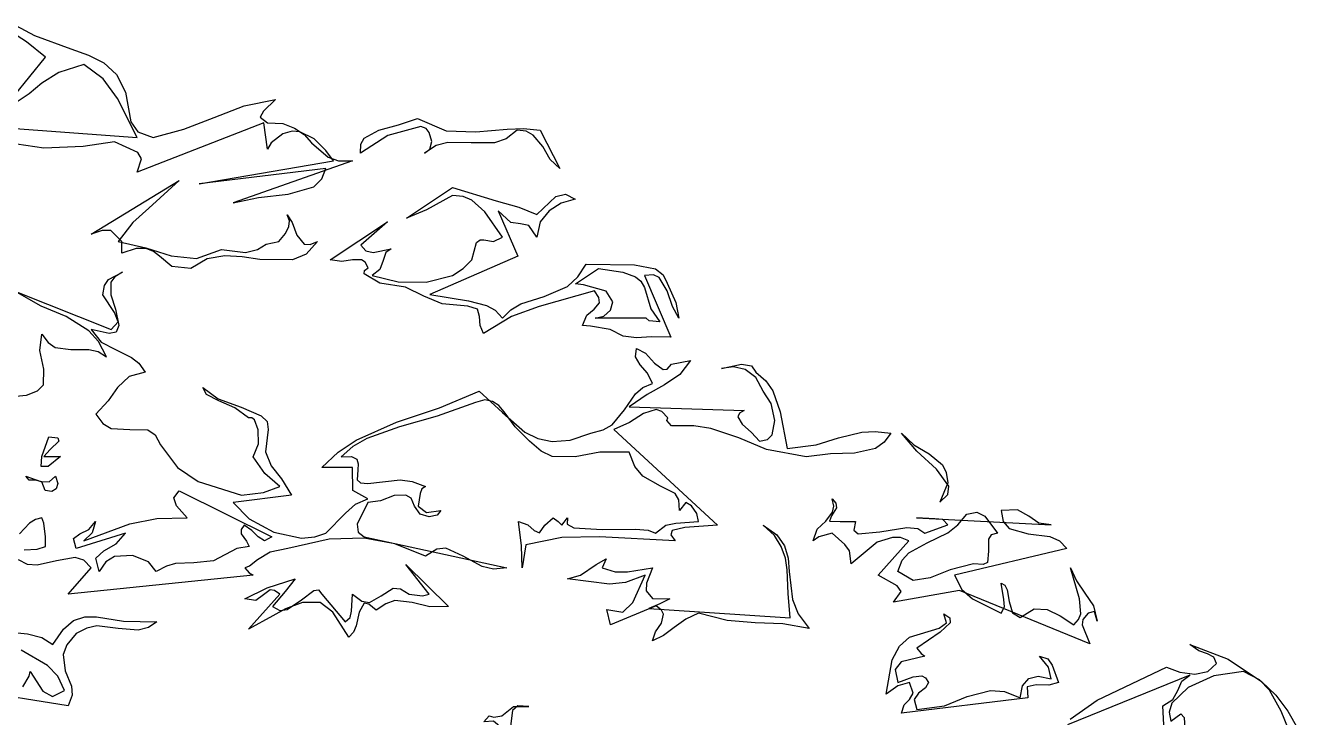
# Model space of a CAD drawing. Header units: millimetres. Extents: x 2403 to 72627, y 1744 to 50777.
# Drawn here: x 11724 to 18175, y 19707 to 23220 of the extents above; entities that cross this region are included whole.
import ezdxf

# ---------------------------------------------------------------- set-up
doc = ezdxf.new("R2010")
doc.units = ezdxf.units.MM
doc.layers.add('dwgmodels.com', color=250, linetype='Continuous')

# ---------------------------------------------------------------- blocks, each defined once
blk = doc.blocks.new('K15-2')
at = {"linetype": 'Continuous'}
for points in [[(122.1, 3999.4), (139.6, 3989.9), (174.1, 3977.4), (190.6, 3971.4), (205.1, 3963.9), (217.1, 3952.9), (225.6, 3936.4), (230.6, 3908.4), (237.1, 3898.9), (251.6, 3893.4), (280.6, 3901.4), (309.1, 3912.4), (337.6, 3923.4), (367.1, 3929.4), (355.6, 3918.4), (352.6, 3912.9), (359.6, 3907.4), (374.1, 3906.9), (385.1, 3902.4), (394.1, 3896.4), (401.1, 3888.4), (416.6, 3874.9), (426.6, 3871.4), (439.6, 3871.4), (327.1, 3831.9), (351.1, 3836.9), (379.1, 3839.9), (403.1, 3846.9), (410.6, 3854.4), (414.6, 3864.4), (295.1, 3849.9), (421.6, 3871.4), (414.6, 3881.4), (403.6, 3892.4), (390.1, 3898.9), (382.6, 3899.4), (374.1, 3896.9), (363.1, 3888.4), (359.6, 3882.4), (356.1, 3907.4), (236.6, 3860.9), (240.6, 3873.4), (237.1, 3879.4), (215.1, 3889.4), (185.6, 3884.9), (148.6, 3883.4), (114.6, 3888.4)], [(95.6, 3903.9), (236.6, 3893.4), (218.1, 3930.4), (204.6, 3948.9), (186.1, 3962.4), (162.6, 3954.9), (146.6, 3944.9), (134.6, 3934.9), (120.6, 3925.4)], [(120.6, 3932.9), (150.1, 3969.4), (132.1, 3983.9), (111.1, 3997.4)], [(501.1, 3911.4), (528.1, 3899.9), (556.1, 3898.9), (585.6, 3901.4), (601.1, 3901.9), (616.6, 3900.4), (635.1, 3864.4), (626.1, 3872.9), (619.1, 3884.9), (610.1, 3895.9), (603.6, 3899.4), (595.1, 3900.4), (584.6, 3892.4), (573.6, 3888.4), (551.6, 3888.4), (529.6, 3888.9), (518.6, 3885.9), (507.6, 3878.9), (512.6, 3882.4), (514.6, 3889.9), (512.1, 3898.4), (509.1, 3901.9), (504.1, 3903.9), (473.1, 3895.4), (447.1, 3878.9), (447.6, 3887.4), (450.6, 3892.9), (464.6, 3900.4), (483.1, 3905.4), (501.1, 3911.4)], [(276.1, 3852.9), (247.6, 3826.9), (232.6, 3813.4), (218.6, 3795.4), (244.6, 3789.4), (268.6, 3781.9), (292.6, 3779.4), (316.1, 3787.9), (338.6, 3784.9), (350.1, 3787.9), (358.1, 3792.9), (370.1, 3795.4), (376.6, 3802.9), (379.6, 3809.4), (380.1, 3814.9), (378.1, 3820.4), (382.6, 3813.4), (387.1, 3801.4), (394.1, 3792.9), (399.6, 3792.4), (406.6, 3795.4), (396.1, 3783.4), (383.1, 3777.9), (352.1, 3778.4), (335.6, 3780.9), (319.1, 3781.9), (302.6, 3778.9), (287.1, 3769.9), (269.1, 3771.9), (257.6, 3781.4), (252.1, 3785.9), (245.1, 3788.9), (235.6, 3788.9), (222.1, 3784.4), (222.1, 3795.4), (211.6, 3805.9), (203.6, 3805.9), (193.1, 3802.4), (276.1, 3852.9)], [(122.1, 3649.4), (132.1, 3650.4), (142.6, 3654.4), (148.1, 3659.9), (148.6, 3674.9), (144.6, 3692.4), (146.6, 3707.9), (152.6, 3699.9), (159.1, 3695.4), (174.1, 3693.4), (191.1, 3693.4), (199.6, 3691.4), (207.6, 3686.4), (200.1, 3700.9), (191.1, 3710.9), (169.6, 3724.4), (146.1, 3734.4), (121.1, 3748.4), (212.1, 3712.4), (218.6, 3719.4), (215.1, 3728.4), (204.1, 3744.9), (205.6, 3753.9), (209.6, 3759.4), (222.6, 3766.4), (215.6, 3761.9), (211.6, 3756.9), (211.6, 3744.9), (216.1, 3731.4), (219.1, 3715.9), (216.6, 3709.9), (210.1, 3708.4), (193.1, 3712.4), (202.6, 3700.4), (216.1, 3693.4), (231.1, 3685.9), (238.1, 3680.4), (244.1, 3671.9), (229.1, 3667.9), (218.1, 3657.4), (209.1, 3644.9), (197.6, 3632.4), (204.1, 3623.4), (212.1, 3618.9), (229.6, 3617.9), (246.6, 3617.4), (253.6, 3612.9), (258.6, 3603.4), (274.6, 3581.9), (294.1, 3568.9), (335.1, 3555.9), (355.6, 3558.4), (371.1, 3563.9), (357.1, 3576.4), (346.1, 3591.9), (351.1, 3604.4), (350.6, 3617.4), (347.1, 3626.9), (344.6, 3628.9), (341.6, 3628.9), (328.6, 3638.4), (313.6, 3644.9), (302.1, 3650.9), (298.6, 3657.4), (313.1, 3646.9), (334.6, 3638.9), (353.6, 3630.9), (359.1, 3625.4), (360.1, 3617.9), (357.6, 3596.9), (363.1, 3583.4), (372.6, 3571.4), (382.1, 3555.9), (327.1, 3548.9), (342.1, 3533.4), (365.6, 3520.9), (391.6, 3515.4), (404.1, 3516.4), (414.6, 3519.9), (433.1, 3538.9), (442.6, 3547.4), (454.1, 3552.4), (440.1, 3560.4), (439.6, 3581.9), (410.6, 3581.9), (426.1, 3596.4), (443.1, 3607.9), (481.1, 3624.9), (521.6, 3638.4), (559.1, 3653.9), (581.1, 3633.9), (602.1, 3615.4), (614.6, 3609.4), (628.1, 3606.4), (645.1, 3607.9), (664.6, 3614.4), (676.1, 3617.4), (684.6, 3622.4), (696.1, 3636.4), (706.6, 3651.4), (713.6, 3657.4), (722.6, 3661.4), (718.1, 3670.9), (711.1, 3678.9), (706.6, 3686.4), (707.6, 3694.4), (716.1, 3689.9), (724.6, 3680.4), (732.6, 3674.4), (736.6, 3674.9), (740.6, 3679.4), (758.6, 3682.9), (748.6, 3669.9), (734.1, 3659.9), (717.6, 3650.9), (700.6, 3639.4), (809.1, 3635.9), (804.6, 3633.4), (803.1, 3629.9), (807.1, 3622.9), (816.1, 3614.9), (823.6, 3606.9), (831.1, 3608.4), (835.6, 3612.9), (838.1, 3626.4), (834.6, 3642.4), (827.1, 3653.9), (820.1, 3666.9), (810.1, 3674.4), (799.1, 3676.9), (787.6, 3675.4), (806.6, 3679.4), (816.1, 3677.9), (820.1, 3671.9), (829.6, 3663.9), (836.1, 3654.4), (843.1, 3634.4), (849.6, 3599.9), (877.1, 3603.4), (898.1, 3609.9), (920.1, 3615.4), (932.6, 3615.9), (947.6, 3614.4), (941.1, 3605.9), (933.1, 3599.9), (913.1, 3595.4), (890.6, 3594.9), (867.6, 3591.9), (830.1, 3598.9), (804.1, 3609.9), (777.6, 3618.9), (761.6, 3621.4), (740.6, 3621.4), (736.1, 3626.4), (737.1, 3628.9), (731.6, 3634.9), (726.1, 3636.9), (714.1, 3632.9), (701.1, 3624.4), (686.1, 3617.9), (784.1, 3527.4), (753.1, 3525.4), (741.1, 3522.4), (740.1, 3518.4), (744.1, 3512.9), (672.6, 3516.4), (637.1, 3515.9), (603.1, 3508.9), (599.6, 3487.4), (599.1, 3507.9), (596.1, 3530.9), (605.1, 3527.9), (611.1, 3522.4), (616.1, 3520.4), (621.1, 3527.4), (629.1, 3534.4), (633.6, 3530.9), (637.1, 3527.4), (642.6, 3534.4), (642.1, 3528.4), (648.6, 3524.9), (675.1, 3523.4), (706.6, 3523.9), (718.6, 3522.9), (725.6, 3519.9), (735.1, 3527.4), (744.6, 3529.4), (766.1, 3530.9), (764.6, 3538.4), (759.6, 3545.9), (754.1, 3548.9), (748.1, 3541.4), (747.6, 3551.4), (744.1, 3557.4), (730.1, 3564.4), (713.6, 3573.9), (706.1, 3582.9), (700.6, 3596.4), (673.1, 3596.4), (649.6, 3591.9), (628.1, 3592.4), (617.6, 3597.4), (606.6, 3606.9), (593.1, 3620.4), (582.6, 3634.4), (577.6, 3640.4), (571.6, 3644.4), (564.6, 3645.9), (555.6, 3643.4), (519.6, 3630.4), (484.1, 3620.4), (453.1, 3609.4), (440.1, 3601.9), (429.1, 3591.9), (438.6, 3592.4), (443.6, 3589.9), (445.1, 3585.4), (444.6, 3579.9), (444.1, 3570.4), (447.1, 3567.4), (454.1, 3566.9), (484.6, 3570.4), (496.1, 3568.9), (508.6, 3563.9), (505.1, 3561.9), (503.6, 3557.4), (501.6, 3545.4), (509.6, 3539.4), (523.1, 3541.4), (519.6, 3536.9), (512.1, 3535.4), (503.6, 3537.9), (498.1, 3545.4), (495.1, 3552.9), (490.1, 3555.9), (479.1, 3555.4), (466.1, 3550.4), (454.1, 3548.9), (444.1, 3528.4), (445.1, 3520.9), (450.6, 3516.4), (585.1, 3487.4), (572.6, 3485.9), (562.1, 3488.4), (544.1, 3498.4), (527.6, 3505.9), (519.1, 3504.9), (508.6, 3498.4), (479.6, 3509.9), (450.6, 3515.4), (417.6, 3514.4), (378.6, 3505.4), (362.1, 3501.9), (350.1, 3494.9), (342.6, 3488.9), (338.1, 3487.4), (342.1, 3482.4), (346.1, 3480.4), (171.6, 3462.4), (193.1, 3487.4), (186.1, 3494.4), (178.1, 3496.9), (160.6, 3493.9), (142.1, 3489.9), (133.1, 3490.4), (124.6, 3494.9)], [(130.1, 3504.4), (142.1, 3504.9), (150.1, 3507.4), (150.1, 3516.4), (148.6, 3529.4), (146.6, 3534.4), (140.6, 3532.9), (135.1, 3529.4), (125.6, 3519.4)], [(104.1, 3427.9), (133.1, 3424.9), (146.6, 3421.4), (157.1, 3414.9), (167.1, 3429.4), (176.6, 3437.4), (187.1, 3440.9), (198.1, 3440.9), (223.6, 3436.9), (255.1, 3436.4), (247.1, 3430.9), (237.6, 3428.4), (218.6, 3429.9), (198.6, 3432.4), (189.1, 3430.4), (179.1, 3425.4), (170.1, 3414.4), (166.6, 3405.4), (168.6, 3389.9), (174.6, 3375.4), (175.1, 3366.9), (171.6, 3356.9), (-9.4, 3385.9)], [(128.6, 3374.9), (134.6, 3384.9), (135.6, 3389.4), (147.6, 3370.9), (156.6, 3365.9), (168.1, 3371.4), (161.6, 3384.9), (152.1, 3394.9), (127.1, 3409.4)], [(534.1, 3846.4), (575.1, 3833.9), (596.6, 3827.9), (613.6, 3820.9), (631.6, 3837.9), (640.6, 3839.9), (649.6, 3835.4), (636.6, 3831.4), (625.1, 3824.4), (616.6, 3813.9), (613.6, 3799.4), (606.1, 3810.4), (598.1, 3811.9), (589.1, 3813.4), (577.1, 3824.4), (595.6, 3781.4), (512.6, 3745.4), (549.1, 3739.4), (566.1, 3734.9), (574.1, 3730.4), (581.1, 3722.9), (589.1, 3730.9), (598.6, 3736.4), (620.6, 3743.4), (642.6, 3752.9), (652.1, 3761.9), (660.1, 3773.9), (705.6, 3773.4), (725.6, 3769.4), (732.6, 3763.9), (736.6, 3755.9), (744.6, 3737.9), (747.6, 3722.9), (741.6, 3733.9), (736.6, 3748.9), (729.1, 3761.4), (723.6, 3763.9), (715.1, 3763.4), (740.1, 3704.9), (721.6, 3705.4), (707.6, 3704.4), (695.1, 3705.9), (682.6, 3712.4), (664.1, 3715.4), (656.6, 3715.9), (660.6, 3725.9), (667.6, 3731.4), (672.6, 3737.4), (672.1, 3742.4), (668.1, 3748.9), (615.6, 3733.9), (589.6, 3724.4), (563.1, 3708.4), (560.1, 3715.9), (559.6, 3724.4), (557.6, 3731.4), (548.6, 3734.4), (524.1, 3736.4), (507.1, 3743.9), (489.6, 3752.4), (465.6, 3755.9), (450.6, 3764.9), (451.1, 3767.9), (454.6, 3770.4), (451.6, 3775.9), (448.1, 3777.9), (439.6, 3777.9), (429.6, 3776.4), (418.6, 3777.9), (472.6, 3813.9), (447.6, 3791.9), (452.1, 3786.4), (459.1, 3784.9), (476.1, 3788.4), (471.1, 3784.9), (468.6, 3777.4), (465.6, 3768.9), (458.1, 3763.4), (482.6, 3757.4), (509.1, 3756.9), (534.1, 3763.4), (544.1, 3769.9), (552.1, 3777.9), (556.6, 3794.4), (560.1, 3796.9), (563.6, 3796.9), (572.6, 3795.4), (581.1, 3799.4), (564.6, 3823.4), (552.1, 3834.4), (544.1, 3837.9), (534.1, 3838.9), (509.6, 3825.4), (490.6, 3817.4), (534.1, 3846.4)], [(671.6, 3769.9), (694.6, 3766.4), (706.6, 3761.9), (711.6, 3757.9), (715.1, 3751.9), (721.1, 3731.9), (729.6, 3719.4), (719.6, 3720.4), (716.6, 3722.9), (693.1, 3722.9), (668.6, 3722.9), (676.6, 3724.9), (683.1, 3730.4), (685.1, 3738.4), (679.1, 3748.4), (657.6, 3754.4), (650.1, 3755.4), (671.6, 3769.9)], [(957.6, 3614.4), (969.1, 3603.4), (983.6, 3594.9), (996.1, 3584.4), (999.6, 3577.4), (1001.1, 3567.4), (993.6, 3549.4), (1001.1, 3556.4), (1002.1, 3564.4), (990.6, 3580.4), (972.1, 3597.4), (957.6, 3614.4)], [(153.1, 3610.9), (161.6, 3609.9), (162.6, 3606.9), (154.6, 3598.9), (148.6, 3592.4), (164.1, 3592.4), (152.6, 3582.9), (146.1, 3582.9), (146.6, 3592.4), (153.1, 3610.9)], [(131.6, 3573.9), (145.6, 3568.9), (153.6, 3568.4), (159.6, 3573.9), (161.6, 3566.9), (160.1, 3561.9), (156.1, 3559.4), (149.6, 3560.4), (146.6, 3568.4), (140.6, 3569.9), (134.6, 3569.9), (131.6, 3573.9)], [(276.1, 3559.9), (363.6, 3516.4), (356.6, 3512.9), (350.6, 3516.4), (344.6, 3522.4), (337.6, 3527.4), (334.6, 3523.4), (334.6, 3519.4), (339.6, 3512.4), (342.1, 3507.4), (330.6, 3505.4), (308.6, 3493.9), (290.1, 3491.9), (272.6, 3491.4), (264.1, 3488.9), (254.6, 3483.9), (247.1, 3492.9), (232.1, 3498.9), (215.1, 3497.9), (207.1, 3492.9), (200.6, 3483.9), (197.6, 3496.4), (205.1, 3503.4), (216.6, 3509.9), (225.6, 3519.9), (179.1, 3505.4), (176.6, 3514.9), (182.6, 3519.4), (191.1, 3523.4), (197.1, 3530.9), (194.1, 3520.4), (186.1, 3512.9), (229.6, 3528.9), (255.1, 3533.9), (283.6, 3534.4), (273.6, 3545.9), (271.1, 3553.4), (276.1, 3559.9)], [(892.1, 3552.4), (895.6, 3548.4), (896.1, 3543.9), (891.6, 3536.4), (889.6, 3531.4), (899.6, 3530.9), (914.1, 3530.9), (912.6, 3522.9), (916.6, 3519.4), (937.1, 3521.4), (962.6, 3525.4), (973.1, 3524.4), (979.6, 3519.9), (1001.1, 3527.9), (996.6, 3532.9), (989.1, 3533.4), (971.6, 3534.4), (1098.6, 3527.9), (1087.1, 3529.4), (1077.6, 3535.9), (1067.1, 3541.9), (1051.6, 3541.4), (1053.6, 3530.9), (1059.1, 3524.4), (1077.1, 3519.4), (1097.6, 3516.9), (1106.6, 3512.9), (1113.6, 3505.4), (1007.6, 3480.4), (1014.6, 3466.9), (1024.6, 3457.9), (1051.6, 3444.4), (1054.6, 3450.4), (1054.1, 3457.4), (1051.6, 3472.9), (1055.1, 3470.9), (1057.1, 3466.4), (1059.1, 3455.4), (1062.1, 3444.9), (1069.6, 3440.4), (1082.6, 3448.4), (1095.1, 3447.9), (1107.1, 3441.9), (1120.1, 3433.4), (1124.6, 3438.4), (1126.6, 3443.9), (1125.6, 3457.9), (1117.1, 3487.4), (1122.6, 3474.9), (1130.6, 3463.4), (1138.6, 3451.4), (1142.1, 3436.9), (1139.6, 3445.9), (1133.6, 3444.4), (1128.6, 3438.4), (1128.1, 3433.4), (1135.1, 3415.4), (1012.1, 3465.9), (950.1, 3454.9), (957.1, 3464.9), (953.6, 3470.4), (935.6, 3480.4), (964.6, 3512.9), (956.6, 3515.9), (949.1, 3515.9), (934.6, 3511.4), (910.1, 3490.9), (908.6, 3503.4), (904.1, 3509.4), (892.1, 3519.9), (879.6, 3516.4), (874.1, 3512.9), (878.1, 3523.9), (886.1, 3531.4), (892.6, 3539.9), (893.6, 3545.4), (892.1, 3552.4)], [(1019.1, 3537.9), (1028.6, 3539.9), (1036.1, 3535.9), (1048.1, 3519.9), (1042.1, 3518.4), (1039.6, 3514.4), (1039.6, 3502.9), (1038.6, 3492.4), (1034.6, 3490.4), (1025.6, 3490.9), (1003.6, 3485.4), (984.6, 3477.9), (968.6, 3475.4), (954.1, 3483.9), (958.1, 3494.4), (964.6, 3501.4), (981.6, 3510.9), (1001.1, 3520.4), (1010.6, 3527.9), (1019.1, 3537.9)], [(827.1, 3527.4), (840.1, 3518.4), (847.1, 3507.9), (850.6, 3496.4), (851.6, 3483.9), (854.6, 3457.4), (860.1, 3443.9), (870.6, 3429.9), (845.6, 3434.4), (819.6, 3435.4), (793.1, 3437.4), (766.1, 3444.4), (754.1, 3438.9), (743.1, 3430.9), (733.1, 3423.4), (722.6, 3418.4), (725.6, 3426.9), (731.1, 3434.9), (733.1, 3443.4), (731.1, 3447.4), (726.1, 3451.4), (683.1, 3433.4), (679.6, 3447.9), (694.6, 3445.4), (704.1, 3454.4), (715.6, 3480.4), (697.1, 3473.4), (682.1, 3471.9), (642.6, 3476.9), (654.6, 3480.4), (669.6, 3490.4), (679.1, 3495.9), (675.1, 3487.4), (687.6, 3483.4), (699.1, 3483.4), (722.6, 3487.4), (717.1, 3472.9), (716.6, 3465.4), (722.6, 3458.4), (739.1, 3457.9), (729.6, 3453.4), (719.1, 3448.9), (733.6, 3447.9), (852.6, 3439.9), (850.6, 3462.9), (849.6, 3485.4), (848.1, 3496.4), (844.1, 3507.4), (837.6, 3517.9), (827.1, 3527.4)], [(490.1, 3490.4), (530.1, 3450.9), (512.6, 3450.4), (496.1, 3454.4), (479.6, 3456.4), (471.1, 3453.4), (462.1, 3447.4), (455.1, 3452.9), (450.6, 3453.9), (446.1, 3445.4), (443.1, 3432.4), (440.6, 3426.4), (436.1, 3421.9), (421.1, 3445.4), (409.1, 3454.4), (392.6, 3454.4), (376.6, 3448.4), (364.6, 3441.9), (341.6, 3429.4), (371.1, 3462.4), (366.1, 3465.9), (362.1, 3466.4), (355.6, 3461.9), (348.6, 3456.4), (338.1, 3457.9), (359.1, 3468.4), (385.6, 3476.9), (376.1, 3464.9), (364.1, 3450.9), (371.1, 3446.9), (378.1, 3447.9), (391.6, 3456.9), (403.1, 3465.9), (407.6, 3466.4), (410.6, 3462.4), (432.6, 3436.4), (437.6, 3440.4), (438.6, 3446.4), (439.6, 3462.4), (448.6, 3455.9), (455.6, 3454.4), (466.6, 3460.9), (478.1, 3467.9), (485.1, 3467.4), (493.1, 3462.4), (505.6, 3460.9), (512.1, 3462.4), (490.1, 3490.4)], [(997.6, 3443.9), (1003.1, 3439.9), (1003.6, 3435.4), (994.1, 3426.4), (972.1, 3411.4), (976.1, 3406.4), (979.6, 3403.9), (957.1, 3398.4), (951.6, 3391.4), (954.1, 3378.9), (968.6, 3384.4), (976.6, 3385.4), (980.1, 3383.4), (983.1, 3378.9), (980.1, 3373.9), (973.6, 3368.9), (969.6, 3362.9), (972.1, 3353.4), (998.1, 3356.9), (1019.6, 3365.9), (1041.6, 3371.4), (1054.6, 3370.4), (1069.6, 3364.4), (1071.6, 3375.9), (1077.6, 3382.9), (1086.6, 3384.9), (1098.6, 3382.4), (1096.1, 3393.4), (1087.6, 3403.9), (1095.6, 3401.4), (1099.6, 3395.4), (1105.6, 3378.9), (1096.6, 3376.4), (1084.6, 3376.9), (1076.1, 3374.9), (1076.6, 3364.4), (957.6, 3349.9), (960.1, 3357.9), (965.1, 3362.9), (968.6, 3368.9), (965.1, 3378.9), (954.1, 3375.9), (943.1, 3367.9), (948.6, 3400.4), (955.6, 3413.4), (965.1, 3421.9), (993.1, 3430.4), (1000.1, 3435.4), (997.6, 3443.9)], [(1229.6, 3414.9), (1265.6, 3400.9), (1297.1, 3379.9), (1310.6, 3366.9), (1322.1, 3351.9), (1331.1, 3335.9)], [(1323.1, 3333.4), (1315.6, 3351.9), (1304.6, 3371.9), (1295.1, 3381.4), (1280.1, 3389.4), (1252.1, 3385.4), (1228.1, 3374.4), (1212.6, 3359.4), (1210.1, 3350.9), (1211.6, 3342.4), (1221.1, 3349.4), (1224.1, 3345.9), (1225.6, 3324.4)], [(1205.1, 3338.9), (1204.1, 3356.9), (1213.6, 3362.9), (1218.1, 3371.4), (1222.1, 3380.4), (1229.6, 3385.9), (1114.1, 3338.9)], [(1116.6, 3344.4), (1142.1, 3362.4), (1207.6, 3393.4), (1220.1, 3388.9), (1234.1, 3386.9), (1246.6, 3389.4), (1254.6, 3396.9), (1252.1, 3402.9), (1246.1, 3405.9), (1238.1, 3408.9), (1229.6, 3414.9)], [(591.6, 3356.4), (606.1, 3356.4), (595.6, 3356.9), (590.6, 3352.4), (588.6, 3337.9), (587.6, 3324.4), (583.1, 3321.9), (573.6, 3323.9), (580.1, 3324.9), (582.6, 3327.9), (582.6, 3331.9), (580.6, 3335.9), (572.6, 3342.4), (563.6, 3341.9), (568.6, 3347.4), (573.1, 3346.4), (580.6, 3347.4), (591.6, 3356.4)]]:
    blk.add_lwpolyline(points, dxfattribs=at)

msp = doc.modelspace()

# ---------------------------------------------------------------- block references
at = {"layer": 'dwgmodels.com', "xscale": 5.37560496273727, "yscale": 5.37560496273727, "zscale": 5.37560496273727}
msp.add_blockref('K15-2', (11018.9, 1721.2), dxfattribs=at)

doc.saveas('drawing.dxf')
